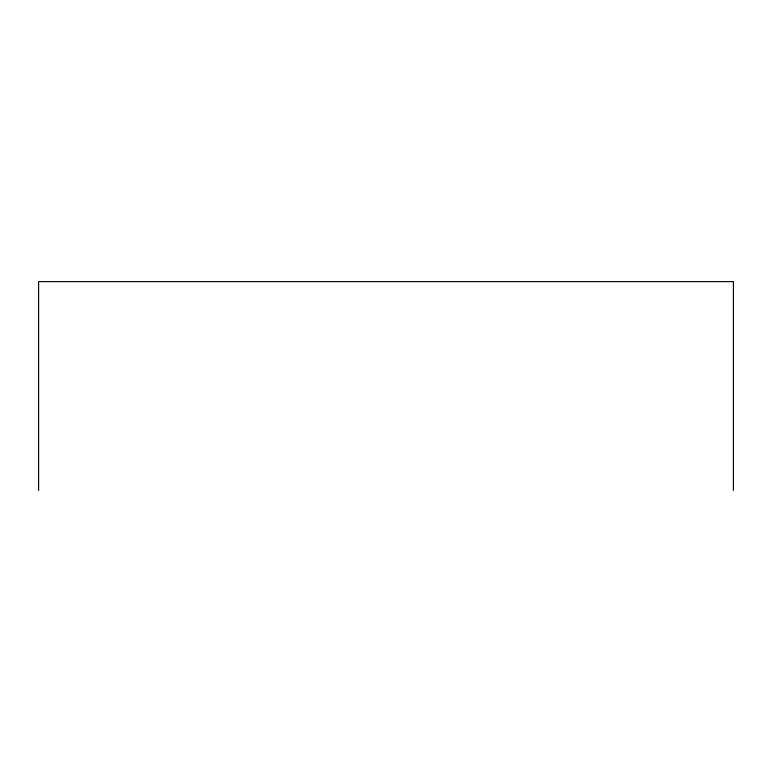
<?xml version="1.0" encoding="UTF-8"?>
<svg xmlns="http://www.w3.org/2000/svg" width="772" height="772" viewBox="0 0 772 772"><rect width="100%" height="100%" fill="white"/><g stroke="black" fill="none" stroke-linecap="round" stroke-linejoin="round"><path stroke-width="1.16" d="M733.4 490.384L733.4 281.616L38.6 281.616L38.6 490.384"/></g></svg>
